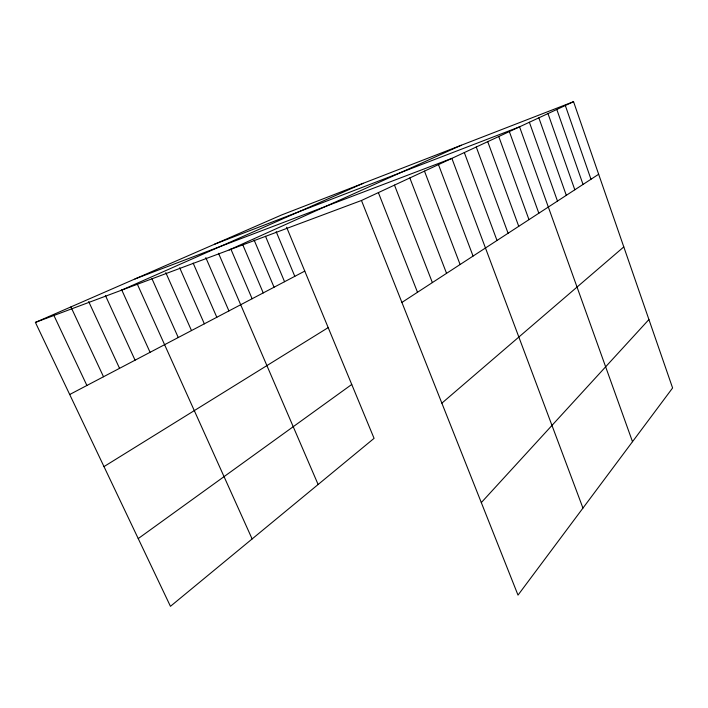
<?xml version="1.0" encoding="UTF-8"?>
<svg xmlns="http://www.w3.org/2000/svg" width="708" height="708" viewBox="0 0 708 708"><rect width="100%" height="100%" fill="white"/><g stroke="black" fill="none" stroke-linecap="round" stroke-linejoin="round"><path stroke-width="1.06" d="M481.307 502.591L648.926 319.538M441.863 403.162L623.792 246.915M138.228 538.584L351.743 384.462M401.905 302.431L598.658 174.257M103.987 466.599L328.193 327.609M69.694 394.506L304.776 271.102M361.469 200.488L573.542 101.678L672.6 387.966L518.008 595.109L361.469 200.488L35.4 322.406L170.451 606.322L374.072 438.349L286.598 227.233M229.153 249.959L461.28 145.237M120.873 290.448L363.222 183.292M35.4 322.406L281.527 214.993L573.542 101.678M214.604 244.198L519.557 126.829L632.501 441.695M134.98 278.952L451.872 158.371L582.958 508.087M53.472 314.52L86.898 385.479M70.906 306.909L103.51 376.762M88.677 301.555L119.555 368.337M105.395 295.448L135.069 360.195M121.572 289.572L150.078 352.31M137.219 283.926L252.119 538.947M151.954 278.686L178.257 337.521M165.805 272.642L191.496 330.565M179.682 267.792L204.347 323.821M193.151 263.111L216.816 317.272M205.798 257.606L228.923 310.918M218.524 253.278L318.122 484.502M230.888 249.11L252.119 298.741M242.924 245.101L263.234 292.908M254.119 240.03L274.049 287.227M265.518 236.304L284.563 281.704M276.2 231.702L294.802 276.332M378.382 192.611L417.499 292.271M394.48 185.107L432.367 282.581M409.835 177.956L446.553 273.341M424.481 171.132L460.103 264.518M438.482 164.61L473.059 256.075M464.324 152.565L497.007 240.472M476.263 146.999L508.096 233.251M487.732 141.662L518.743 226.321M498.759 136.52L528.982 219.648M509.353 131.582L538.841 213.223M529.38 122.254L557.479 201.081M538.85 117.838L566.303 195.337M547.992 113.581L574.816 189.788M556.807 109.475L583.029 184.434M565.32 105.51L590.976 179.257"/></g></svg>
